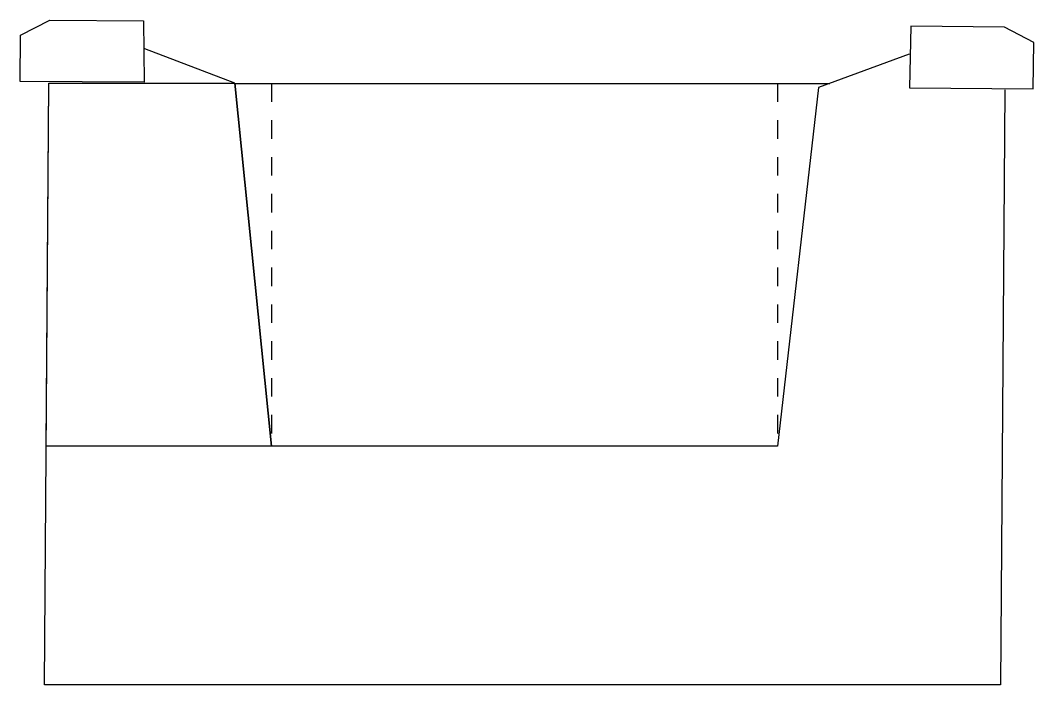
# Model space of a CAD drawing. Header units: centimetres. Extents: x 102.1 to 125.3, y 164.5 to 175.
# Drawn here: x 119.78 to 125.28, y 171.39 to 174.99 of the extents above.
import ezdxf

# ---------------------------------------------------------------- set-up
doc = ezdxf.new("R2010")
doc.units = ezdxf.units.CM
doc.linetypes.add('ACAD_ISO03W100', pattern=[30, 12, -18])
doc.layers.add('aux', color=4, linetype='Continuous', plot=False)

msp = doc.modelspace()

# ---------------------------------------------------------------- linework, layer by layer
for points in [[(119.778, 174.9128), (119.9377, 174.9941), (120.4463, 174.9915), (120.4497, 174.6578), (119.7767, 174.6613), (119.778, 174.9128)], [(125.2826, 174.8733), (125.1241, 174.9569), (124.6155, 174.9615), (124.6073, 174.6279), (125.2803, 174.6217), (125.2826, 174.8733)], [(124.6067, 174.8094), (124.1141, 174.6292), (123.8903, 172.6823), (121.1407, 172.6823), (120.9429, 174.6519), (120.4529, 174.8392)], [(125.1254, 174.6162), (125.1022, 171.3866), (119.9081, 171.3866), (119.9315, 174.6535)]]:
    msp.add_lwpolyline(points)
at = {"layer": 'aux'}
msp.add_line((120.9429, 174.6512), (124.1743, 174.6512), dxfattribs=at)
at = {"layer": 'aux', "color": 1, "linetype": 'ACAD_ISO03W100', "ltscale": 0.0001}
for p, q in [((121.1407, 174.6512), (121.1407, 172.6823)), ((123.8903, 174.6512), (123.8903, 172.6823))]:
    msp.add_line(p, q, dxfattribs=at)
at = {"layer": 'aux', "color": 2}
msp.add_lwpolyline([(121.1407, 172.6823), (119.9174, 172.6823), (119.9315, 174.6535), (120.9429, 174.6519)], close=True, dxfattribs=at)

doc.saveas('drawing.dxf')
